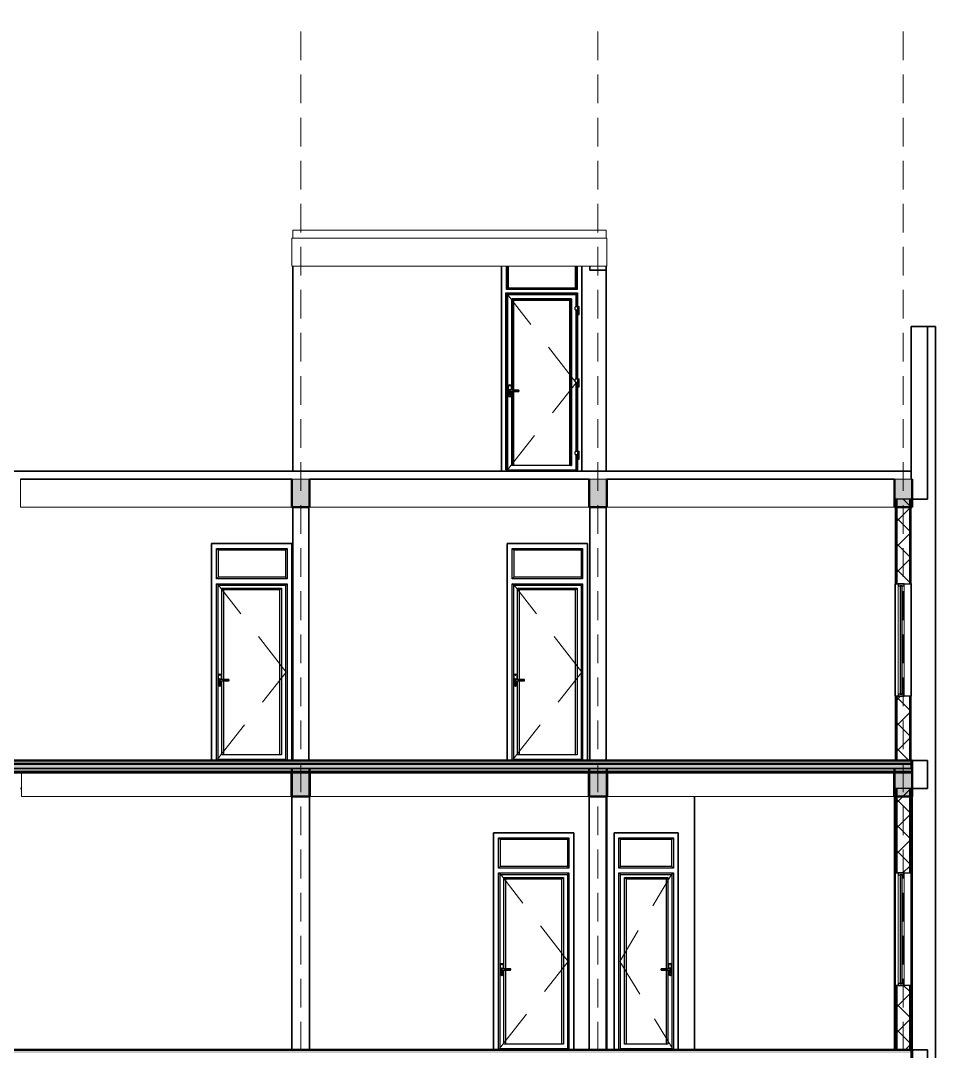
# Model space of a CAD drawing. Header units: millimetres. Extents: x -31177 to 43935, y -145912 to 20306.
# Drawn here: x 26163 to 37550, y -27520 to -14694 of the extents above; entities that cross this region are included whole.
import ezdxf

# ---------------------------------------------------------------- set-up
doc = ezdxf.new("R2010")
doc.units = ezdxf.units.MM
doc.linetypes.add('Centre', pattern=[2381.25, 476.25, -357.1875, 1190.625, -357.1875])
doc.linetypes.add('Hidden', pattern=[535.78125, 357.1875, -178.59375])
for name, color, linetype, lineweight in [('A-DOOR', 2, 'Continuous', 25), ('A-FLOR', 7, 'Continuous', 18), ('A-FLOR-HRAL', 2, 'Continuous', 18), ('A-FLOR-MCUT', 7, 'Continuous', 50), ('A-FLOR-PATT', 8, 'Continuous', 50), ('A-GLAZ', 4, 'Continuous', 25), ('A-WALL', 7, 'Continuous', 35), ('A-WALL-PATT', 8, 'Continuous', 25), ('S-BEAM', 7, 'Continuous', 18), ('S-COLS', 7, 'Continuous', 35), ('S-FNDN', 7, 'Continuous', 18), ('S-GRID', 1, 'Continuous', 9), ('S-STRS', 2, 'Continuous', 25)]:
    doc.layers.add(name, color=color, linetype=linetype, lineweight=lineweight)
pattern_1 = [(0, (4470.77, -29654.615), (304.8, 76.2), [25.146, -203.454, 25.146, -203.454, -1219.2]), (0, (4470.77, -29654.615), (304.8, 76.2), [-457.2, 25.146, -432.054, 25.146, -203.454, -533.4]), (0, (4470.77, -29654.615), (304.8, 76.2), [-1143, 25.146, -127.254, 25.146, -355.854]), (120, (4585.07, -29616.515), (-218.39114, 225.86454), [25.146, -203.454, 25.146, -203.454, -1219.2]), (120, (4585.07, -29616.515), (-218.39114, 225.86454), [-457.2, 25.146, -432.054, 25.146, -203.454, -533.4]), (120, (4585.07, -29616.515), (-218.39114, 225.86454), [-1143, 25.146, -127.254, 25.146, -355.854]), (240, (4623.17, -29464.115), (-86.40886, -302.06454), [25.146, -203.454, 25.146, -203.454, -1219.2]), (240, (4623.17, -29464.115), (-86.40886, -302.06454), [-457.2, 25.146, -432.054, 25.146, -203.454, -533.4]), (240, (4623.17, -29464.115), (-86.40886, -302.06454), [-1143, 25.146, -127.254, 25.146, -355.854])]
pattern_2 = [(45, (4470.77, -29654.62), (-159.099, 159.099), []), (135, (4470.77, -29654.62), (-159.099, -159.099), [])]

# ---------------------------------------------------------------- blocks, each defined once
blk = doc.blocks.new('CỬA 1 CÁNH EROWINDOW_có ô chết_ - D4_1000x2200-V8-MẶT CẮT 2-2')
at = {"layer": 'A-DOOR'}
for p, q in [((20471, 10139), (21349, 10139)), ((20471, 10139), (20491, 10119)), ((20471, 9761), (20471, 10139)), ((20471, 9761), (20471, 10139)), ((20471, 10139), (21349, 10139)), ((21329, 10119), (21349, 10139)), ((21349, 10139), (21349, 9761)), ((21349, 10139), (21349, 9761)), ((20491, 10119), (21329, 10119)), ((20491, 10119), (20491, 9781)), ((21329, 10119), (21329, 9781)), ((20491, 9781), (20471, 9761)), ((21349, 9761), (20471, 9761)), ((21349, 9761), (20471, 9761)), ((21329, 9781), (20491, 9781)), ((21329, 9781), (21349, 9761)), ((20491, 9680), (20471, 9700)), ((20471, 7500), (20471, 9700)), ((20471, 9700), (21349, 9700)), ((20471, 9700), (21349, 9700)), ((20471, 7500), (20471, 9700)), ((20491, 7500), (20491, 9680)), ((20491, 9680), (21329, 9680)), ((20559, 9624), (20539, 9644)), ((20539, 8513), (20539, 9644)), ((20539, 9644), (21281, 9644)), ((20539, 8513), (20539, 9644)), ((20539, 9644), (21281, 9644)), ((21261, 9624), (20559, 9624)), ((20559, 9624), (20559, 8508)), ((21261, 9624), (21281, 9644)), ((21261, 7571), (21261, 9624)), ((21281, 9644), (21281, 7571)), ((21281, 9644), (21281, 7571)), ((21329, 9680), (21349, 9700)), ((21329, 9680), (21329, 7500)), ((21349, 9700), (21349, 7500)), ((21349, 9700), (21349, 7500)), ((20493, 8555), (20493, 8445)), ((20509, 8460), (20509, 8471)), ((20511, 8473), (20515, 8473)), ((20539, 8513), (20513, 8513)), ((20538, 8509), (20513, 8509)), ((20513, 8491), (20538, 8491)), ((20513, 8487), (20539, 8487)), ((20517, 8471), (20517, 8460)), ((20533, 8513), (20533, 8555)), ((20533, 8445), (20533, 8487)), ((20548, 8504), (20538, 8509)), ((20538, 8491), (20548, 8496)), ((20549, 8508), (20539, 8513)), ((20539, 8487), (20549, 8492)), ((20539, 7571), (20539, 8487)), ((20539, 7571), (20539, 8487)), ((20619, 8504), (20548, 8504)), ((20548, 8496), (20619, 8496)), ((20619, 8508), (20549, 8508)), ((20549, 8492), (20619, 8492)), ((20559, 8492), (20559, 7571)), ((20510, 8453), (20510, 8458)), ((20510, 8458), (20510, 8453)), ((20516, 8458), (20516, 8453)), ((20516, 8453), (20516, 8458)), ((21281, 7571), (20539, 7571)), ((20491, 7515), (21329, 7515))]:
    blk.add_line(p, q, dxfattribs=at)
at = {"layer": 'A-DOOR', "linetype": 'Centre', "lineweight": 18}
for p, q in [((20483, 9700), (21337, 8600)), ((21337, 8600), (20483, 7515))]:
    blk.add_line(p, q, dxfattribs=at)
at = {"layer": 'A-DOOR', "flags": 128}
for points in [[(20513, 8513), (20512, 8513), (20512, 8513), (20511, 8513), (20511, 8513), (20510, 8513), (20510, 8513), (20509, 8512), (20509, 8512), (20508, 8512), (20508, 8512), (20507, 8512), (20507, 8512), (20507, 8511), (20506, 8511), (20506, 8511), (20505, 8510), (20505, 8510), (20504, 8510), (20504, 8509), (20504, 8509), (20503, 8509), (20503, 8508), (20503, 8508), (20502, 8507), (20502, 8507), (20502, 8507), (20502, 8506), (20501, 8506), (20501, 8505), (20501, 8505), (20501, 8504), (20501, 8504), (20500, 8503), (20500, 8503), (20500, 8502), (20500, 8502), (20500, 8501), (20500, 8501), (20500, 8500), (20500, 8500), (20500, 8499), (20500, 8499), (20500, 8498), (20500, 8498), (20500, 8497), (20500, 8497), (20501, 8496), (20501, 8496), (20501, 8495), (20501, 8495), (20501, 8494), (20502, 8494), (20502, 8493), (20502, 8493), (20502, 8492), (20503, 8492), (20503, 8492), (20503, 8491), (20504, 8491), (20504, 8490), (20505, 8490), (20505, 8490), (20505, 8489), (20506, 8489), (20506, 8489), (20507, 8489), (20507, 8488), (20508, 8488), (20508, 8488), (20509, 8488), (20509, 8488), (20510, 8487), (20510, 8487), (20511, 8487), (20511, 8487), (20512, 8487), (20512, 8487), (20513, 8487), (20513, 8487)], [(20619, 8492), (20619, 8492), (20620, 8492), (20620, 8492), (20620, 8492), (20621, 8492), (20621, 8492), (20621, 8492), (20622, 8492), (20622, 8493), (20622, 8493), (20622, 8493), (20623, 8493), (20623, 8493), (20623, 8493), (20624, 8493), (20624, 8494), (20624, 8494), (20624, 8494), (20625, 8494), (20625, 8494), (20625, 8495), (20625, 8495), (20625, 8495), (20626, 8495), (20626, 8496), (20626, 8496), (20626, 8496), (20626, 8497), (20626, 8497), (20626, 8497), (20627, 8497), (20627, 8498), (20627, 8498), (20627, 8498), (20627, 8499), (20627, 8499), (20627, 8499), (20627, 8500), (20627, 8500), (20627, 8500), (20627, 8501), (20627, 8501), (20627, 8501), (20627, 8502), (20627, 8502), (20627, 8502), (20627, 8502), (20627, 8503), (20626, 8503), (20626, 8503), (20626, 8504), (20626, 8504), (20626, 8504), (20626, 8504), (20625, 8505), (20625, 8505), (20625, 8505), (20625, 8505), (20625, 8506), (20624, 8506), (20624, 8506), (20624, 8506), (20624, 8507), (20623, 8507), (20623, 8507), (20623, 8507), (20623, 8507), (20622, 8507), (20622, 8507), (20622, 8508), (20621, 8508), (20621, 8508), (20621, 8508), (20620, 8508), (20620, 8508), (20620, 8508), (20619, 8508), (20619, 8508), (20619, 8508)]]:
    blk.add_lwpolyline(points, dxfattribs=at)
at = {"layer": 'A-DOOR'}
for centre, radius, start, end in [((20513, 8555), 20, 0, 180), ((20513, 8500), 15, 59.6784, 180), ((20513, 8500), 15, 180, 300.3216), ((20513, 8500), 15, 129.4693, 135), ((20513, 8500), 15, 225, 230.5307), ((20513, 8500), 8.66, 90, 270), ((20513, 8500), 15, 114.4972, 120), ((20513, 8500), 15, 240, 245.5028), ((20513, 8500), 15, 99.6105, 105), ((20513, 8500), 15, 255, 260.3895), ((20511, 8471), 2.04, 90, 180), ((20513, 8563), 3, 0, 180), ((20513, 8563), 3, 180, 0), ((20513, 8500), 3.02, 0, 180), ((20513, 8500), 3.02, 180, 0), ((20513, 8500), 15, 84.7698, 90), ((20513, 8500), 15, 270, 275.2302), ((20513, 8500), 3.02, 30, 45), ((20513, 8500), 3.02, 315, 330), ((20515, 8471), 2.04, 0, 90), ((20513, 8500), 15, 69.9569, 75), ((20513, 8500), 15, 285, 290.0431), ((20619, 8500), 3.66, 270, 90), ((20513, 8445), 20, 180, 0), ((20510, 8460), 1.99, 180, 268.9596), ((20510, 8460), 1.99, 224.4798, 268.9596), ((20513, 8438), 3, 0, 180), ((20513, 8438), 3, 180, 0), ((20513, 8453), 2.5, 180, 0), ((20516, 8460), 1.99, 271.0404, 0), ((20516, 8460), 1.99, 271.0404, 315.5202)]:
    blk.add_arc(centre, radius, start, end, dxfattribs=at)
for points in [[(20539, 8513), (20539, 8513), (20539, 8513), (20538, 8511), (20538, 8509), (20538, 8509)], [(20539, 8487), (20539, 8487), (20539, 8487), (20538, 8489), (20538, 8491), (20538, 8491)], [(20549, 8508), (20549, 8508), (20549, 8508), (20548, 8506), (20548, 8504), (20548, 8504)], [(20549, 8492), (20549, 8492), (20549, 8492), (20548, 8494), (20548, 8496), (20548, 8496)]]:
    blk.add_open_spline(points, degree=3, dxfattribs=at)
blk = doc.blocks.new('CỬA 1 CÁNH EROWINDOW_có ô chết_ - D5_800x2200-2361260-MẶT CẮT 2-2')
at = {"layer": 'A-DOOR'}
for p, q in [((33611, 2639), (34289, 2639)), ((33611, 2639), (33631, 2619)), ((33611, 2261), (33611, 2639)), ((33611, 2639), (34289, 2639)), ((33611, 2261), (33611, 2639)), ((33631, 2281), (33631, 2619)), ((33631, 2619), (34269, 2619)), ((34269, 2619), (34289, 2639)), ((34269, 2281), (34269, 2619)), ((34289, 2639), (34289, 2261)), ((34289, 2639), (34289, 2261)), ((33611, 2261), (33631, 2281)), ((34289, 2261), (33611, 2261)), ((34289, 2261), (33611, 2261)), ((33611, 2200), (34289, 2200)), ((33611, 2200), (33631, 2180)), ((33611, 0), (33611, 2200)), ((33611, 2200), (34289, 2200)), ((33611, 0), (33611, 2200)), ((34269, 2281), (33631, 2281)), ((34289, 2261), (34269, 2281)), ((34289, 2200), (34269, 2180)), ((34289, 2200), (34289, 0)), ((34289, 2200), (34289, 0)), ((33631, 2180), (34269, 2180)), ((33631, 0), (33631, 2180)), ((33679, 2144), (34221, 2144)), ((33679, 2144), (33699, 2124)), ((33679, 71), (33679, 2144)), ((33679, 2144), (34221, 2144)), ((33679, 71), (33679, 2144)), ((34201, 2124), (33699, 2124)), ((33699, 2124), (33699, 71)), ((34221, 2144), (34201, 2124)), ((34201, 1008), (34201, 2124)), ((34221, 2144), (34221, 1013)), ((34221, 2144), (34221, 1013)), ((34269, 2180), (34269, 0)), ((34227, 1055), (34227, 1013)), ((34267, 945), (34267, 1055)), ((34211, 1008), (34141, 1008)), ((34212, 1004), (34141, 1004)), ((34141, 996), (34212, 996)), ((34141, 992), (34211, 992)), ((34201, 71), (34201, 992)), ((34221, 1013), (34211, 1008)), ((34211, 992), (34221, 987)), ((34222, 1009), (34212, 1004)), ((34212, 996), (34222, 991)), ((34247, 1013), (34221, 1013)), ((34221, 987), (34247, 987)), ((34221, 987), (34221, 71)), ((34221, 987), (34221, 71)), ((34247, 1009), (34222, 1009)), ((34222, 991), (34247, 991)), ((34227, 987), (34227, 945)), ((34243, 960), (34243, 971)), ((34244, 953), (34244, 958)), ((34244, 958), (34244, 953)), ((34245, 973), (34249, 973)), ((34250, 958), (34250, 953)), ((34250, 953), (34250, 958)), ((34251, 971), (34251, 960)), ((33631, 15), (34269, 15)), ((34221, 71), (33679, 71))]:
    blk.add_line(p, q, dxfattribs=at)
at = {"layer": 'A-DOOR', "linetype": 'Centre', "lineweight": 18}
for p, q in [((34277, 2200), (33623, 1100)), ((33623, 1100), (34277, 15))]:
    blk.add_line(p, q, dxfattribs=at)
at = {"layer": 'A-DOOR', "flags": 128}
for points in [[(34141, 1008), (34141, 1008), (34140, 1008), (34140, 1008), (34140, 1008), (34139, 1008), (34139, 1008), (34139, 1008), (34138, 1008), (34138, 1007), (34138, 1007), (34138, 1007), (34137, 1007), (34137, 1007), (34137, 1007), (34136, 1007), (34136, 1006), (34136, 1006), (34136, 1006), (34135, 1006), (34135, 1006), (34135, 1005), (34135, 1005), (34135, 1005), (34134, 1005), (34134, 1004), (34134, 1004), (34134, 1004), (34134, 1003), (34134, 1003), (34134, 1003), (34133, 1003), (34133, 1002), (34133, 1002), (34133, 1002), (34133, 1001), (34133, 1001), (34133, 1001), (34133, 1000), (34133, 1000), (34133, 1000), (34133, 999), (34133, 999), (34133, 999), (34133, 998), (34133, 998), (34133, 998), (34133, 998), (34133, 997), (34134, 997), (34134, 997), (34134, 996), (34134, 996), (34134, 996), (34134, 996), (34135, 995), (34135, 995), (34135, 995), (34135, 995), (34135, 994), (34136, 994), (34136, 994), (34136, 994), (34136, 993), (34137, 993), (34137, 993), (34137, 993), (34137, 993), (34138, 993), (34138, 993), (34138, 992), (34139, 992), (34139, 992), (34139, 992), (34140, 992), (34140, 992), (34140, 992), (34141, 992), (34141, 992), (34141, 992)], [(34247, 987), (34248, 987), (34248, 987), (34249, 987), (34249, 987), (34250, 987), (34250, 987), (34251, 988), (34251, 988), (34252, 988), (34252, 988), (34253, 988), (34253, 988), (34253, 989), (34254, 989), (34254, 989), (34255, 990), (34255, 990), (34256, 990), (34256, 991), (34256, 991), (34257, 991), (34257, 992), (34257, 992), (34258, 993), (34258, 993), (34258, 993), (34258, 994), (34259, 994), (34259, 995), (34259, 995), (34259, 996), (34259, 996), (34260, 997), (34260, 997), (34260, 998), (34260, 998), (34260, 999), (34260, 999), (34260, 1000), (34260, 1000), (34260, 1001), (34260, 1001), (34260, 1002), (34260, 1002), (34260, 1003), (34260, 1003), (34259, 1004), (34259, 1004), (34259, 1005), (34259, 1005), (34259, 1006), (34258, 1006), (34258, 1007), (34258, 1007), (34258, 1008), (34257, 1008), (34257, 1008), (34257, 1009), (34256, 1009), (34256, 1010), (34255, 1010), (34255, 1010), (34255, 1011), (34254, 1011), (34254, 1011), (34253, 1011), (34253, 1012), (34252, 1012), (34252, 1012), (34251, 1012), (34251, 1012), (34250, 1013), (34250, 1013), (34249, 1013), (34249, 1013), (34248, 1013), (34248, 1013), (34247, 1013), (34247, 1013)]]:
    blk.add_lwpolyline(points, dxfattribs=at)
at = {"layer": 'A-DOOR'}
for centre, radius, start, end in [((34247, 1055), 20, 0, 180), ((34247, 1063), 3, 360, 180), ((34247, 1063), 3, 180, 0), ((34141, 1000), 3.66, 90, 270), ((34247, 945), 20, 180, 360), ((34247, 1000), 15, 0, 120.3216), ((34247, 1000), 15, 239.6784, 0), ((34247, 1000), 15, 105, 110.0431), ((34247, 1000), 15, 249.9569, 255), ((34245, 971), 2.04, 90, 180), ((34244, 960), 1.99, 180, 268.9596), ((34244, 960), 1.99, 224.4798, 268.9596), ((34247, 1000), 3.02, 0, 180), ((34247, 1000), 3.02, 135, 150), ((34247, 1000), 3.02, 180, 0), ((34247, 1000), 3.02, 210, 225), ((34247, 953), 2.5, 180, 0), ((34247, 938), 3, 0, 180), ((34247, 938), 3, 180, 0), ((34247, 1000), 15, 90, 95.2302), ((34247, 1000), 15, 264.7698, 270), ((34247, 1000), 8.66, 270, 90), ((34249, 971), 2.04, 0, 90), ((34247, 1000), 15, 75.2401, 80.3895), ((34247, 1000), 15, 279.6105, 284.7599), ((34250, 960), 1.99, 271.0404, 0), ((34250, 960), 1.99, 271.0404, 315.5202), ((34247, 1000), 15, 60, 65.5028), ((34247, 1000), 15, 294.4972, 300), ((34247, 1000), 15, 45, 50.5307), ((34247, 1000), 15, 309.4693, 315)]:
    blk.add_arc(centre, radius, start, end, dxfattribs=at)
for points in [[(34212, 1004), (34212, 1004), (34212, 1005), (34212, 1006), (34211, 1008), (34211, 1008), (34211, 1008)], [(34212, 996), (34212, 996), (34212, 995), (34212, 994), (34211, 992), (34211, 992), (34211, 992)], [(34222, 1009), (34222, 1009), (34222, 1010), (34222, 1011), (34221, 1013), (34221, 1013), (34221, 1013)], [(34222, 991), (34222, 991), (34222, 990), (34222, 989), (34221, 987), (34221, 987), (34221, 987)]]:
    blk.add_open_spline(points, degree=3, knots=[0, 0, 0, 0, 0.166667, 0.333333, 0.666667, 1, 1, 1, 1], dxfattribs=at)
blk = doc.blocks.new('CỬA 1 CÁNH EROWINDOW_có ô chết_ - D4_1000x2200-V12-MẶT CẮT 2-2')
at = {"layer": 'A-DOOR'}
for p, q in [((32281, 13739), (33159, 13739)), ((32281, 13739), (32301, 13719)), ((32281, 13361), (32281, 13739)), ((32281, 13361), (32281, 13739)), ((32281, 13739), (33159, 13739)), ((33139, 13719), (33159, 13739)), ((33159, 13739), (33159, 13361)), ((33159, 13739), (33159, 13361)), ((32301, 13719), (33139, 13719)), ((32301, 13719), (32301, 13381)), ((33139, 13719), (33139, 13381)), ((32301, 13381), (32281, 13361)), ((33159, 13361), (32281, 13361)), ((33159, 13361), (32281, 13361)), ((33139, 13381), (32301, 13381)), ((33139, 13381), (33159, 13361)), ((32301, 13280), (32281, 13300)), ((32281, 11100), (32281, 13300)), ((32281, 13300), (33159, 13300)), ((32281, 13300), (33159, 13300)), ((32281, 11100), (32281, 13300)), ((32301, 11100), (32301, 13280)), ((32301, 13280), (33139, 13280)), ((32369, 13224), (32349, 13244)), ((32349, 12113), (32349, 13244)), ((32349, 13244), (33091, 13244)), ((32349, 12113), (32349, 13244)), ((32349, 13244), (33091, 13244)), ((33071, 13224), (32369, 13224)), ((32369, 13224), (32369, 12108)), ((33071, 13224), (33091, 13244)), ((33071, 11171), (33071, 13224)), ((33091, 13244), (33091, 11171)), ((33091, 13244), (33091, 11171)), ((33139, 13280), (33159, 13300)), ((33139, 13280), (33139, 11100)), ((33159, 13300), (33159, 11100)), ((33159, 13300), (33159, 11100)), ((32303, 12155), (32303, 12045)), ((32319, 12060), (32319, 12071)), ((32320, 12053), (32320, 12058)), ((32320, 12058), (32320, 12053)), ((32321, 12073), (32325, 12073)), ((32349, 12113), (32323, 12113)), ((32348, 12109), (32323, 12109)), ((32323, 12091), (32348, 12091)), ((32323, 12087), (32349, 12087)), ((32326, 12058), (32326, 12053)), ((32326, 12053), (32326, 12058)), ((32327, 12071), (32327, 12060)), ((32343, 12113), (32343, 12155)), ((32343, 12045), (32343, 12087)), ((32358, 12104), (32348, 12109)), ((32348, 12091), (32358, 12096)), ((32359, 12108), (32349, 12113)), ((32349, 12087), (32359, 12092)), ((32349, 11171), (32349, 12087)), ((32349, 11171), (32349, 12087)), ((32429, 12104), (32358, 12104)), ((32358, 12096), (32429, 12096)), ((32429, 12108), (32359, 12108)), ((32359, 12092), (32429, 12092)), ((32369, 12092), (32369, 11171)), ((33091, 11171), (32349, 11171)), ((32301, 11115), (33139, 11115))]:
    blk.add_line(p, q, dxfattribs=at)
at = {"layer": 'A-DOOR', "linetype": 'Centre', "lineweight": 18}
for p, q in [((32293, 13300), (33147, 12200)), ((33147, 12200), (32293, 11115))]:
    blk.add_line(p, q, dxfattribs=at)
at = {"layer": 'A-DOOR', "flags": 128}
for points in [[(32323, 12113), (32322, 12113), (32322, 12113), (32321, 12113), (32321, 12113), (32320, 12113), (32320, 12113), (32319, 12112), (32319, 12112), (32318, 12112), (32318, 12112), (32317, 12112), (32317, 12112), (32317, 12111), (32316, 12111), (32316, 12111), (32315, 12110), (32315, 12110), (32314, 12110), (32314, 12109), (32314, 12109), (32313, 12109), (32313, 12108), (32313, 12108), (32312, 12107), (32312, 12107), (32312, 12107), (32312, 12106), (32311, 12106), (32311, 12105), (32311, 12105), (32311, 12104), (32311, 12104), (32310, 12103), (32310, 12103), (32310, 12102), (32310, 12102), (32310, 12101), (32310, 12101), (32310, 12100), (32310, 12100), (32310, 12099), (32310, 12099), (32310, 12098), (32310, 12098), (32310, 12097), (32310, 12097), (32311, 12096), (32311, 12096), (32311, 12095), (32311, 12095), (32311, 12094), (32312, 12094), (32312, 12093), (32312, 12093), (32312, 12092), (32313, 12092), (32313, 12092), (32313, 12091), (32314, 12091), (32314, 12090), (32315, 12090), (32315, 12090), (32315, 12089), (32316, 12089), (32316, 12089), (32317, 12089), (32317, 12088), (32318, 12088), (32318, 12088), (32319, 12088), (32319, 12088), (32320, 12087), (32320, 12087), (32321, 12087), (32321, 12087), (32322, 12087), (32322, 12087), (32323, 12087), (32323, 12087)], [(32429, 12092), (32429, 12092), (32430, 12092), (32430, 12092), (32430, 12092), (32431, 12092), (32431, 12092), (32431, 12092), (32432, 12092), (32432, 12093), (32432, 12093), (32432, 12093), (32433, 12093), (32433, 12093), (32433, 12093), (32434, 12093), (32434, 12094), (32434, 12094), (32434, 12094), (32435, 12094), (32435, 12094), (32435, 12095), (32435, 12095), (32435, 12095), (32436, 12095), (32436, 12096), (32436, 12096), (32436, 12096), (32436, 12097), (32436, 12097), (32436, 12097), (32437, 12097), (32437, 12098), (32437, 12098), (32437, 12098), (32437, 12099), (32437, 12099), (32437, 12099), (32437, 12100), (32437, 12100), (32437, 12100), (32437, 12101), (32437, 12101), (32437, 12101), (32437, 12102), (32437, 12102), (32437, 12102), (32437, 12102), (32437, 12103), (32436, 12103), (32436, 12103), (32436, 12104), (32436, 12104), (32436, 12104), (32436, 12104), (32435, 12105), (32435, 12105), (32435, 12105), (32435, 12105), (32435, 12106), (32434, 12106), (32434, 12106), (32434, 12106), (32434, 12107), (32433, 12107), (32433, 12107), (32433, 12107), (32433, 12107), (32432, 12107), (32432, 12107), (32432, 12108), (32431, 12108), (32431, 12108), (32431, 12108), (32430, 12108), (32430, 12108), (32430, 12108), (32429, 12108), (32429, 12108), (32429, 12108)]]:
    blk.add_lwpolyline(points, dxfattribs=at)
at = {"layer": 'A-DOOR'}
for centre, radius, start, end in [((32323, 12155), 20, 0, 180), ((32323, 12100), 15, 59.6784, 180), ((32323, 12100), 15, 180, 300.3216), ((32323, 12100), 15, 129.4693, 135), ((32323, 12100), 15, 225, 230.5307), ((32323, 12100), 8.66, 90, 270), ((32323, 12100), 15, 114.4972, 120), ((32323, 12100), 15, 240, 245.5028), ((32323, 12100), 15, 99.6105, 105), ((32323, 12100), 15, 255, 260.3895), ((32321, 12071), 2.04, 90, 180), ((32320, 12060), 1.99, 180, 268.9596), ((32320, 12060), 1.99, 224.4798, 268.9596), ((32323, 12163), 3, 0, 180), ((32323, 12163), 3, 180, 0), ((32323, 12100), 3.02, 0, 180), ((32323, 12100), 3.02, 180, 0), ((32323, 12100), 15, 84.7698, 90), ((32323, 12100), 15, 270, 275.2302), ((32323, 12100), 3.02, 30, 45), ((32323, 12100), 3.02, 315, 330), ((32325, 12071), 2.04, 0, 90), ((32326, 12060), 1.99, 271.0404, 0), ((32326, 12060), 1.99, 271.0404, 315.5202), ((32323, 12100), 15, 70.1453, 75), ((32323, 12100), 15, 285, 289.8547), ((32429, 12100), 3.66, 270, 90), ((32323, 12045), 20, 180, 0), ((32323, 12038), 3, 0, 180), ((32323, 12038), 3, 180, 0), ((32323, 12053), 2.5, 180, 0)]:
    blk.add_arc(centre, radius, start, end, dxfattribs=at)
for points in [[(32349, 12113), (32349, 12113), (32349, 12113), (32348, 12111), (32348, 12109), (32348, 12109)], [(32349, 12087), (32349, 12087), (32349, 12087), (32348, 12089), (32348, 12091), (32348, 12091)], [(32359, 12108), (32359, 12108), (32359, 12108), (32358, 12106), (32358, 12104), (32358, 12104)], [(32359, 12092), (32359, 12092), (32359, 12092), (32358, 12094), (32358, 12096), (32358, 12096)]]:
    blk.add_open_spline(points, degree=3, dxfattribs=at)
blk = doc.blocks.new('Railing - 150mm-V13-MẶT CẮT 2-2')
at = {"layer": 'A-FLOR-HRAL'}
blk.add_line((33240, 14550), (33237, 14550), dxfattribs=at)
blk = doc.blocks.new('Railing - Railing-2370603-MẶT CẮT 2-2')
blk.add_blockref('Railing - 150mm-V13-MẶT CẮT 2-2', (0, 0))
blk = doc.blocks.new('CỬA 1 CÁNH EROWINDOW_có ô chết_ - D4_1000x2200-V14-MẶT CẮT 2-2')
at = {"layer": 'A-DOOR'}
for p, q in [((32211, 16961), (32211, 17250)), ((32211, 16961), (32211, 17250)), ((32221, 17250), (32221, 16971)), ((32231, 17250), (32231, 16981)), ((33069, 16981), (33069, 17250)), ((33079, 16971), (33079, 17250)), ((33089, 17250), (33089, 16961)), ((33089, 17250), (33089, 16961)), ((33089, 16961), (32211, 16961)), ((33089, 16961), (32211, 16961)), ((32231, 16981), (32221, 16971)), ((32221, 16971), (33079, 16971)), ((32231, 16981), (33069, 16981)), ((33069, 16981), (33079, 16971)), ((32203, 16920), (33097, 16920)), ((32203, 16920), (32213, 16910)), ((32203, 14715), (32203, 16920)), ((33087, 16910), (32213, 16910)), ((32213, 16910), (32213, 14715)), ((32223, 16900), (33077, 16900)), ((32223, 14715), (32223, 16900)), ((33077, 16900), (32223, 16900)), ((32223, 16900), (32223, 14715)), ((32279, 15713), (32279, 16844)), ((33021, 16844), (32279, 16844)), ((32279, 15713), (32279, 16844)), ((32279, 16844), (33021, 16844)), ((32299, 16824), (32289, 16834)), ((32289, 16834), (32289, 15708)), ((32289, 16834), (33011, 16834)), ((32299, 16824), (32299, 15708)), ((33001, 16824), (32299, 16824)), ((33001, 16824), (33011, 16834)), ((33001, 14771), (33001, 16824)), ((33011, 16834), (33011, 14771)), ((33021, 14771), (33021, 16844)), ((33021, 16844), (33021, 14771)), ((33077, 16900), (33077, 16750)), ((33077, 16750), (33077, 16900)), ((33097, 16920), (33087, 16910)), ((33087, 16910), (33087, 16750)), ((33097, 16920), (33097, 16750)), ((33067, 16712), (33067, 16740)), ((33077, 16750), (33117, 16750)), ((33117, 16702), (33077, 16702)), ((33077, 16702), (33077, 15850)), ((33077, 15850), (33077, 16702)), ((33087, 16702), (33087, 15850)), ((33097, 16750), (33097, 16702)), ((33097, 16702), (33097, 15850)), ((33097, 16698), (33097, 16650)), ((33097, 16698), (33117, 16698)), ((33099, 16702), (33099, 16698)), ((33114, 16698), (33114, 16702)), ((33117, 16702), (33117, 16750)), ((33117, 16650), (33117, 16698)), ((33097, 16650), (33117, 16650)), ((33067, 15812), (33067, 15840)), ((33077, 15850), (33117, 15850)), ((33117, 15802), (33077, 15802)), ((33077, 15802), (33077, 14950)), ((33077, 14950), (33077, 15802)), ((33087, 15802), (33087, 14950)), ((33097, 15850), (33097, 15802)), ((33097, 15802), (33097, 14950)), ((33097, 15798), (33097, 15750)), ((33097, 15798), (33117, 15798)), ((33099, 15802), (33099, 15798)), ((33114, 15798), (33114, 15802)), ((33117, 15802), (33117, 15850)), ((33117, 15750), (33117, 15798)), ((32233, 15755), (32233, 15645)), ((32249, 15660), (32249, 15671)), ((32250, 15653), (32250, 15658)), ((32250, 15658), (32250, 15653)), ((32251, 15673), (32255, 15673)), ((32279, 15713), (32253, 15713)), ((32278, 15709), (32253, 15709)), ((32253, 15691), (32278, 15691)), ((32253, 15687), (32279, 15687)), ((32256, 15658), (32256, 15653)), ((32256, 15653), (32256, 15658)), ((32257, 15671), (32257, 15660)), ((32273, 15713), (32273, 15755)), ((32273, 15645), (32273, 15687)), ((32288, 15704), (32278, 15709)), ((32278, 15691), (32288, 15696)), ((32289, 15708), (32279, 15713)), ((32279, 15687), (32289, 15692)), ((32279, 14771), (32279, 15687)), ((32279, 14771), (32279, 15687)), ((32359, 15704), (32288, 15704)), ((32288, 15696), (32359, 15696)), ((32359, 15708), (32289, 15708)), ((32289, 15692), (32359, 15692)), ((32289, 15692), (32289, 14771)), ((32299, 15692), (32299, 14771)), ((33097, 15750), (33117, 15750)), ((33067, 14912), (33067, 14940)), ((33077, 14950), (33117, 14950)), ((33117, 14902), (33077, 14902)), ((33077, 14902), (33077, 14715)), ((33077, 14715), (33077, 14902)), ((33087, 14902), (33087, 14715)), ((33097, 14950), (33097, 14902)), ((33097, 14902), (33097, 14715)), ((33097, 14898), (33097, 14850)), ((33097, 14898), (33117, 14898)), ((33099, 14902), (33099, 14898)), ((33114, 14898), (33114, 14902)), ((33117, 14902), (33117, 14950)), ((33117, 14850), (33117, 14898)), ((32289, 14771), (32279, 14771)), ((33021, 14771), (32279, 14771)), ((33011, 14771), (33021, 14771)), ((33097, 14850), (33117, 14850)), ((32213, 14715), (32203, 14715)), ((32211, 14700), (32211, 14715)), ((32213, 14715), (32223, 14715)), ((32223, 14715), (33077, 14715)), ((32231, 14715), (32231, 14700)), ((33069, 14715), (33069, 14700)), ((33087, 14715), (33077, 14715)), ((33097, 14715), (33087, 14715)), ((33089, 14715), (33089, 14700))]:
    blk.add_line(p, q, dxfattribs=at)
at = {"layer": 'A-DOOR', "linetype": 'Centre', "lineweight": 18}
for p, q in [((32223, 16900), (33077, 15800)), ((33077, 15800), (32223, 14715))]:
    blk.add_line(p, q, dxfattribs=at)
at = {"layer": 'A-DOOR', "flags": 128}
for points in [[(32253, 15713), (32252, 15713), (32252, 15713), (32251, 15713), (32251, 15713), (32250, 15713), (32250, 15713), (32249, 15712), (32249, 15712), (32248, 15712), (32248, 15712), (32247, 15712), (32247, 15712), (32247, 15711), (32246, 15711), (32246, 15711), (32245, 15710), (32245, 15710), (32244, 15710), (32244, 15709), (32244, 15709), (32243, 15709), (32243, 15708), (32243, 15708), (32242, 15707), (32242, 15707), (32242, 15707), (32242, 15706), (32241, 15706), (32241, 15705), (32241, 15705), (32241, 15704), (32241, 15704), (32240, 15703), (32240, 15703), (32240, 15702), (32240, 15702), (32240, 15701), (32240, 15701), (32240, 15700), (32240, 15700), (32240, 15699), (32240, 15699), (32240, 15698), (32240, 15698), (32240, 15697), (32240, 15697), (32241, 15696), (32241, 15696), (32241, 15695), (32241, 15695), (32241, 15694), (32242, 15694), (32242, 15693), (32242, 15693), (32242, 15692), (32243, 15692), (32243, 15692), (32243, 15691), (32244, 15691), (32244, 15690), (32245, 15690), (32245, 15690), (32245, 15689), (32246, 15689), (32246, 15689), (32247, 15689), (32247, 15688), (32248, 15688), (32248, 15688), (32249, 15688), (32249, 15688), (32250, 15687), (32250, 15687), (32251, 15687), (32251, 15687), (32252, 15687), (32252, 15687), (32253, 15687), (32253, 15687)], [(32359, 15692), (32359, 15692), (32360, 15692), (32360, 15692), (32360, 15692), (32361, 15692), (32361, 15692), (32361, 15692), (32362, 15692), (32362, 15693), (32362, 15693), (32362, 15693), (32363, 15693), (32363, 15693), (32363, 15693), (32364, 15693), (32364, 15694), (32364, 15694), (32364, 15694), (32365, 15694), (32365, 15694), (32365, 15695), (32365, 15695), (32365, 15695), (32366, 15695), (32366, 15696), (32366, 15696), (32366, 15696), (32366, 15697), (32366, 15697), (32366, 15697), (32367, 15697), (32367, 15698), (32367, 15698), (32367, 15698), (32367, 15699), (32367, 15699), (32367, 15699), (32367, 15700), (32367, 15700), (32367, 15700), (32367, 15701), (32367, 15701), (32367, 15701), (32367, 15702), (32367, 15702), (32367, 15702), (32367, 15702), (32367, 15703), (32366, 15703), (32366, 15703), (32366, 15704), (32366, 15704), (32366, 15704), (32366, 15704), (32365, 15705), (32365, 15705), (32365, 15705), (32365, 15705), (32365, 15706), (32364, 15706), (32364, 15706), (32364, 15706), (32364, 15707), (32363, 15707), (32363, 15707), (32363, 15707), (32363, 15707), (32362, 15707), (32362, 15707), (32362, 15708), (32361, 15708), (32361, 15708), (32361, 15708), (32360, 15708), (32360, 15708), (32360, 15708), (32359, 15708), (32359, 15708), (32359, 15708)]]:
    blk.add_lwpolyline(points, dxfattribs=at)
at = {"layer": 'A-DOOR'}
for centre, radius, start, end in [((33077, 16740), 10, 90, 180), ((33077, 16740), 10, 150, 180), ((33077, 16712), 10, 180, 270), ((33077, 16712), 10, 195, 225), ((33077, 15840), 10, 90, 180), ((33077, 15840), 10, 150, 180), ((33077, 15812), 10, 180, 270), ((33077, 15812), 10, 195, 225), ((32253, 15755), 20, 0, 180), ((32253, 15700), 15, 59.6784, 180), ((32253, 15700), 15, 180, 300.3216), ((32253, 15700), 15, 129.4693, 135), ((32253, 15700), 15, 225, 230.5307), ((32253, 15700), 8.66, 90, 270), ((32253, 15700), 15, 114.4972, 120), ((32253, 15700), 15, 240, 245.5028), ((32253, 15700), 15, 99.6105, 105), ((32253, 15700), 15, 255, 260.3895), ((32251, 15671), 2.04, 90, 180), ((32250, 15660), 1.99, 180, 268.9596), ((32250, 15660), 1.99, 224.4798, 268.9596), ((32253, 15763), 3, 0, 180), ((32253, 15763), 3, 180, 0), ((32253, 15700), 3.02, 0, 180), ((32253, 15700), 3.02, 180, 0), ((32253, 15653), 2.5, 180, 0), ((32253, 15700), 15, 84.7698, 90), ((32253, 15700), 15, 270, 275.2302), ((32253, 15700), 3.02, 30, 45), ((32253, 15700), 3.02, 315, 330), ((32255, 15671), 2.04, 0, 90), ((32256, 15660), 1.99, 271.0404, 0), ((32256, 15660), 1.99, 271.0404, 315.5202), ((32253, 15700), 15, 69.9569, 75), ((32253, 15700), 15, 285, 290.0431), ((32359, 15700), 3.66, 270, 90), ((32253, 15645), 20, 180, 0), ((32253, 15638), 3, 0, 180), ((32253, 15638), 3, 180, 0), ((33077, 14940), 10, 90, 180), ((33077, 14940), 10, 150, 180), ((33077, 14912), 10, 180, 270), ((33077, 14912), 10, 195, 225)]:
    blk.add_arc(centre, radius, start, end, dxfattribs=at)
for points in [[(32279, 15713), (32279, 15713), (32279, 15713), (32278, 15711), (32278, 15709), (32278, 15709)], [(32279, 15687), (32279, 15687), (32279, 15687), (32278, 15689), (32278, 15691), (32278, 15691)], [(32289, 15708), (32289, 15708), (32289, 15708), (32288, 15706), (32288, 15704), (32288, 15704)], [(32289, 15692), (32289, 15692), (32289, 15692), (32288, 15694), (32288, 15696), (32288, 15696)]]:
    blk.add_open_spline(points, degree=3, dxfattribs=at)
blk = doc.blocks.new('M_Concrete-Rectangular-Column - COT220X300-2391839-MẶT CẮT 2-2')
at = {"layer": 'S-COLS'}
for p, q in [((440, 10650), (440, 7500)), ((660, 10650), (660, 7500))]:
    blk.add_line(p, q, dxfattribs=at)
blk = doc.blocks.new('M_Concrete-Rectangular-Column - COT200X250-V17-MẶT CẮT 2-2')
at = {"layer": 'S-COLS'}
for p, q in [((4250, 14250), (4250, 11100)), ((4450, 14250), (4450, 11100))]:
    blk.add_line(p, q, dxfattribs=at)
blk = doc.blocks.new('M_Concrete-Rectangular-Column - COT200X200-2391841-MẶT CẮT 2-2')
at = {"layer": 'S-COLS'}
blk.add_line((33450, 17250), (33450, 17200), dxfattribs=at)
blk = doc.blocks.new('CUA SO 2 CANH NHOM KINH O O THOANG - K4-V19-MẶT CẮT 2-2')
at = {"layer": 'A-GLAZ'}
for p, q in [((37163, 9700), (37087, 9700)), ((37087, 9700), (37087, 9675)), ((37087, 9675), (37163, 9675)), ((37137.5, 9675), (37112.5, 9675)), ((37112.5, 9675), (37112.5, 8325)), ((37137.5, 8325), (37137.5, 9675)), ((37163, 9675), (37163, 9700)), ((37163, 8325), (37087, 8325)), ((37087, 8325), (37087, 8300)), ((37087, 8300), (37163, 8300)), ((37112.5, 8325), (37137.5, 8325)), ((37163, 8300), (37163, 8325))]:
    blk.add_line(p, q, dxfattribs=at)
at = {"layer": 'A-GLAZ', "lineweight": 18}
for p, q in [((37087, 9675), (37087, 8325)), ((37163, 9675), (37163, 8325))]:
    blk.add_line(p, q, dxfattribs=at)

msp = doc.modelspace()

# ---------------------------------------------------------------- hatches: boundary and pattern name
at = {"layer": 'A-FLOR-PATT', "lineweight": 18}
h = msp.add_hatch(dxfattribs=at)
h.set_pattern_fill('FP_1', color=256, style=0, pattern_type=2)
h.set_pattern_definition(pattern_1)
h.paths.add_polyline_path([(37099.4, -23940), (37262.5, -23940), (37262.5, -23900), (-4038, -23900), (-4038, -23940), (37004.4, -23940)])
h = msp.add_hatch(dxfattribs=at)
h.set_pattern_fill('FP_4', color=256, style=0, pattern_type=2)
h.set_pattern_definition([(50, (4470.77, -29654.6), (546.5526, -47.8174), [57.15, -628.65]), (355, (4470.77, -29654.6), (-105.728, 573.17), [45.72, -502.92]), (100.451, (4516.3, -29658.6), (440.8275, 525.35), [48.57, -534.27]), (46.184, (4470.8, -29502.2), (813.237, -126.128), [85.725, -942.975]), (96.636, (4538.5, -29512.7), (712.207, 742.283), [72.855, -801.405]), (351.184, (4470.8, -29502.2), (712.215, 742.276), [68.58, -754.38]), (21, (4546.97, -29540.3), (454.8433, -306.796), [57.15, -628.65]), (326, (4546.97, -29540.3), (185.406, 552.564), [45.72, -502.92]), (71.451, (4584.87, -29565.9), (640.251, 245.764), [48.57, -534.27]), (37.5, (4470.77, -29654.62), (9.2664, 253.665), [25.146, -471.678, 25.146, -485.394, -504.825]), (37.5, (4470.77, -29654.62), (9.2664, 253.665), [-1007.364, 25.146, -479.679]), (7.5, (4470.77, -29654.62), (200.4594, 300.5414), [25.146, -265.938, 25.146, -460.248, -192.405]), (7.5, (4470.77, -29654.62), (200.4594, 300.5414), [-776.478, 25.146, -167.259]), (327.5, (4300.84, -29654.62), (406.7728, -17.1864), [25.146, -165.354, 25.146, -569.214, -788.67]), (327.5, (4300.84, -29654.62), (406.7728, -17.1864), [-784.86, 25.146, -763.524]), (317.5, (4224.64, -29654.6), (444.388, 76.2803), [25.146, -222.504, 25.146, -369.57, -560.07]), (317.5, (4224.64, -29654.6), (444.388, 76.2803), [-642.366, 25.146, -534.924])])
h.paths.add_polyline_path([(23996.1, -24040), (37262.5, -24040), (37262.5, -23940), (-4038, -23940), (-4038, -24040), (23236.5, -24040)])
h = msp.add_hatch(dxfattribs=at)
h.set_pattern_fill('FP_3', color=256, style=0, pattern_type=2)
h.set_pattern_definition([(0, (4470.77, -29654.6), (476.25, 476.25), [476.25, -476.25]), (0, (4470.77, -29476), (476.25, 476.25), [476.25, -476.25]), (0, (4470.77, -29297.43), (476.25, 476.25), [476.25, -476.25]), (90, (4530.3, -29237.9), (-476.25, 476.25), [476.25, -476.25]), (90, (4708.9, -29237.9), (-476.25, 476.25), [476.25, -476.25]), (90, (4887.5, -29237.9), (-476.25, 476.25), [476.25, -476.25])])
h.paths.add_polyline_path([(36909.5, -24050), (37262.5, -24050), (37262.5, -24040), (-4038, -24040), (-4038, -24050), (35390.2, -24050)])
h = msp.add_hatch(dxfattribs=at)
h.set_pattern_fill('FP_1', color=256, style=0, pattern_type=2)
h.set_pattern_definition(pattern_1)
h.paths.add_polyline_path([(37099.4, -27540), (37262.5, -27540), (37262.5, -27500), (-4038, -27500), (-4038, -27540), (36909.5, -27540)])
at = {"layer": 'A-WALL-PATT', "lineweight": 18}
h = msp.add_hatch(dxfattribs=at)
h.set_pattern_fill('FP_1', color=256, style=0, pattern_type=2)
h.set_pattern_definition(pattern_1)
h.paths.add_polyline_path([(37065, -23900), (37065, -23100), (37050, -23100), (37050, -23900)])
h.paths.add_polyline_path([(37065, -21700), (37065, -20650), (37050, -20650), (37050, -21700)])
h = msp.add_hatch(dxfattribs=at)
h.set_pattern_fill('FP_2', color=256, style=0, pattern_type=2)
h.set_pattern_definition(pattern_2)
h.paths.add_polyline_path([(37099.4, -23900), (37235, -23900), (37235, -23100), (37065, -23100), (37065, -23900)])
h.paths.add_polyline_path([(37065, -21700), (37235, -21700), (37235, -20650), (37065, -20650), (37065, -21536.6)])
h = msp.add_hatch(dxfattribs=at)
h.set_pattern_fill('FP_1', color=256, style=0, pattern_type=2)
h.set_pattern_definition(pattern_1)
h.paths.add_polyline_path([(37250, -23900), (37250, -23100), (37235, -23100), (37235, -23900)])
h.paths.add_polyline_path([(37250, -21700), (37250, -20650), (37235, -20650), (37235, -21700)])
h = msp.add_hatch(dxfattribs=at)
h.set_pattern_fill('FP_1', color=256, style=0, pattern_type=2)
h.set_pattern_definition(pattern_1)
h.paths.add_polyline_path([(37065, -27500), (37065, -26700), (37050, -26700), (37050, -27500)])
h.paths.add_polyline_path([(37065, -25300), (37065, -24250), (37050, -24250), (37050, -25300)])
h = msp.add_hatch(dxfattribs=at)
h.set_pattern_fill('FP_2', color=256, style=0, pattern_type=2)
h.set_pattern_definition(pattern_2)
h.paths.add_polyline_path([(37099.4, -27500), (37235, -27500), (37235, -26700), (37065, -26700), (37065, -27500)])
h.paths.add_polyline_path([(37065, -25300), (37235, -25300), (37235, -24250), (37065, -24250), (37065, -25229.3)])
h = msp.add_hatch(dxfattribs=at)
h.set_pattern_fill('FP_1', color=256, style=0, pattern_type=2)
h.set_pattern_definition(pattern_1)
h.paths.add_polyline_path([(37235, -27500), (37250, -27500), (37250, -26700), (37235, -26700), (37235, -27383.4)])
h.paths.add_polyline_path([(37250, -25300), (37250, -24250), (37235, -24250), (37235, -25300)])
at = {"layer": 'S-BEAM'}
for points in [[(29760, -20750), (29760, -20400), (29540, -20400), (29540, -20750)], [(33253.8, -20750), (33460, -20750), (33460, -20400), (33240, -20400), (33240, -20750)], [(37099.4, -20750), (37260, -20750), (37260, -20400), (37040, -20400), (37040, -20750)], [(29540, -24350), (29760, -24350), (29760, -24000), (29540, -24000)], [(33240, -24350), (33460, -24350), (33460, -24000), (33240, -24000), (33240, -24344.6)], [(37260, -24350), (37260, -24000), (37040, -24000), (37040, -24350), (37250, -24350)]]:
    msp.add_hatch(color=8, dxfattribs=at).paths.add_polyline_path(points)

# ---------------------------------------------------------------- linework, layer by layer
at = {"layer": 'A-FLOR', "lineweight": 50}
for p, q in [((37262.5, -23900), (-4038, -23900)), ((37262.5, -24050), (37262.5, -23900)), ((-4038, -24050), (37262.5, -24050)), ((37262.5, -27500), (-4038, -27500)), ((37262.5, -27650), (37262.5, -27500))]:
    msp.add_line(p, q, dxfattribs=at)
at = {"layer": 'A-FLOR'}
for p, q in [((37270, -24050), (37262.5, -24050)), ((37040, -24130), (37027.3, -24130)), ((37262.5, -27500), (37264.5, -27500))]:
    msp.add_line(p, q, dxfattribs=at)
at = {"layer": 'A-FLOR-MCUT'}
for p, q in [((37262.5, -23940), (-4038, -23940)), ((37262.5, -24040), (-4038, -24040))]:
    msp.add_line(p, q, dxfattribs=at)
at = {"layer": 'A-WALL'}
for p, q in [((29550, -17750), (29550, -20300)), ((32150, -20300), (32150, -17750)), ((33150, -17750), (33150, -20300)), ((33250, -17800), (33250, -17750)), ((33250, -17800), (33450, -17800)), ((33450, -17750), (33450, -20300)), ((37550, -18500), (37250, -18500)), ((37250, -18500), (37250, -20300)), ((37450, -20650), (37450, -18500)), ((37550, -18500), (37550, -35000)), ((29540, -20650), (29537.3, -20650)), ((29762.7, -20650), (29760, -20650)), ((33240, -20650), (33237.3, -20650)), ((33462.7, -20650), (33460, -20650)), ((37040, -20650), (37037.3, -20650)), ((37450, -20650), (37260, -20650)), ((28540, -23900), (28540, -21200)), ((28540, -21200), (29540, -21200)), ((29540, -21200), (29540, -23900)), ((32220, -23900), (32220, -21200)), ((32220, -21200), (33220, -21200)), ((33220, -21200), (33220, -23900)), ((37050, -23100), (37050, -21700)), ((37250, -21700), (37250, -23100)), ((37264.5, -23900), (37450, -23900)), ((37450, -24250), (37450, -23900)), ((26172.7, -24250), (26160, -24250)), ((29540, -24250), (29527.3, -24250)), ((29772.7, -24250), (29760, -24250)), ((33240, -24250), (33227.3, -24250)), ((33450, -27500), (33450, -24350)), ((34550, -24350), (34550, -27500)), ((37040, -24250), (37027.3, -24250)), ((37450, -24250), (37260, -24250)), ((32050, -27500), (32050, -24800)), ((32050, -24800), (33050, -24800)), ((33050, -24800), (33050, -27500)), ((33550, -27500), (33550, -24800)), ((33550, -24800), (34350, -24800)), ((34350, -24800), (34350, -27500)), ((37050, -26700), (37050, -25300)), ((37250, -25300), (37250, -26700)), ((37264.5, -27500), (37450, -27500)), ((37450, -27850), (37450, -27500))]:
    msp.add_line(p, q, dxfattribs=at)
at = {"layer": 'A-WALL', "lineweight": 25}
for p, q in [((37250, -20650), (37050, -20650)), ((37050, -20650), (37050, -21700)), ((37250, -21700), (37250, -20650)), ((37050, -21700), (37250, -21700)), ((37250, -23100), (37050, -23100)), ((37050, -23100), (37050, -23900)), ((37250, -23900), (37250, -23100)), ((37250, -24250), (37050, -24250)), ((37050, -24250), (37050, -25300)), ((37250, -25300), (37250, -24250)), ((37050, -25300), (37250, -25300)), ((37250, -26700), (37050, -26700)), ((37050, -26700), (37050, -27500)), ((37250, -27500), (37250, -26700))]:
    msp.add_line(p, q, dxfattribs=at)
at = {"layer": 'A-WALL', "lineweight": 50}
for p, q in [((37065, -20650), (37065, -21700)), ((37235, -20650), (37235, -21700)), ((37065, -23100), (37065, -23900)), ((37235, -23100), (37235, -23900)), ((37065, -24250), (37065, -25300)), ((37235, -24250), (37235, -25300)), ((37065, -26700), (37065, -27500)), ((37235, -26700), (37235, -27500))]:
    msp.add_line(p, q, dxfattribs=at)
at = {"layer": 'S-BEAM'}
for p, q in [((29540, -17750), (29540, -17400)), ((29540, -17400), (33460, -17400)), ((33460, -17400), (33460, -17750)), ((29540, -17750), (33460, -17750)), ((26162.7, -20750), (26162.7, -20400)), ((29537.3, -20400), (29537.3, -20750)), ((29760, -20400), (29540, -20400)), ((29762.7, -20750), (29762.7, -20400)), ((33237.3, -20400), (33237.3, -20750)), ((33460, -20400), (33240, -20400)), ((33462.7, -20750), (33462.7, -20400)), ((37037.3, -20400), (37037.3, -20750)), ((37250, -20400), (37040, -20400)), ((26162.7, -20750), (29537.3, -20750)), ((29762.7, -20750), (33237.3, -20750)), ((33462.7, -20750), (37037.3, -20750)), ((26172.7, -24350), (26172.7, -24050)), ((29527.3, -24050), (29527.3, -24350)), ((29537.3, -24050), (29537.3, -24250)), ((29760, -24000), (29540, -24000)), ((29762.7, -24250), (29762.7, -24050)), ((29772.7, -24350), (29772.7, -24050)), ((33227.3, -24050), (33227.3, -24350)), ((33460, -24000), (33240, -24000)), ((33472.7, -24350), (33472.7, -24050)), ((37027.3, -24050), (37027.3, -24350)), ((37250, -24000), (37040, -24000)), ((26172.7, -24350), (29527.3, -24350)), ((29772.7, -24350), (33227.3, -24350)), ((33472.7, -24350), (37027.3, -24350))]:
    msp.add_line(p, q, dxfattribs=at)
at = {"layer": 'S-BEAM', "lineweight": 50}
for p, q in [((29540, -20400), (29540, -20750)), ((29760, -20750), (29760, -20400)), ((33240, -20400), (33240, -20750)), ((33460, -20750), (33460, -20400)), ((37040, -20400), (37040, -20750)), ((37260, -20400), (37250, -20400)), ((37260, -20750), (37260, -20400)), ((29540, -20750), (29760, -20750)), ((33240, -20750), (33460, -20750)), ((37040, -20750), (37260, -20750)), ((29540, -24000), (29540, -24350)), ((29760, -24350), (29760, -24000)), ((33240, -24000), (33240, -24350)), ((33460, -24350), (33460, -24000)), ((37040, -24000), (37040, -24350)), ((37260, -24000), (37250, -24000)), ((37260, -24350), (37260, -24000)), ((29540, -24350), (29760, -24350)), ((33240, -24350), (33460, -24350)), ((37040, -24350), (37260, -24350))]:
    msp.add_line(p, q, dxfattribs=at)
at = {"layer": 'S-FNDN'}
for p, q in [((29550, -17300), (33450, -17300)), ((29550, -17300), (29550, -17400)), ((33450, -17400), (33450, -17300)), ((29540, -20400), (29760, -20400)), ((33240, -20400), (33460, -20400)), ((37040, -20400), (37250, -20400)), ((37262.5, -23900), (37264.5, -23900)), ((37270, -24000), (37262.5, -24000))]:
    msp.add_line(p, q, dxfattribs=at)
at = {"layer": 'S-FNDN', "lineweight": 35}
for p, q in [((37250, -20300), (4250, -20300)), ((37250, -20400), (37250, -20300)), ((26160, -20400), (29540, -20400)), ((29760, -20400), (33240, -20400)), ((33460, -20400), (37040, -20400)), ((37250, -24000), (37250, -23900)), ((-4038, -24000), (37262.5, -24000)), ((37250, -27600), (37250, -27500))]:
    msp.add_line(p, q, dxfattribs=at)
at = {"layer": 'S-GRID', "linetype": 'Hidden'}
for p, q in [((29650, -38225.6), (29650, -14693.7)), ((33350, -38225.6), (33350, -14693.7)), ((37150, -38225.6), (37150, -14693.7))]:
    msp.add_line(p, q, dxfattribs=at)
at = {"layer": 'S-STRS'}
for p, q in [((33237.3, -20458), (33240, -20458)), ((33227.3, -24058), (33240, -24058))]:
    msp.add_line(p, q, dxfattribs=at)

# ---------------------------------------------------------------- block references
at = {"layer": 'A-DOOR'}
for name, p in [('CỬA 1 CÁNH EROWINDOW_có ô chết_ - D4_1000x2200-V14-MẶT CẮT 2-2', (0, -35000)), ('CỬA 1 CÁNH EROWINDOW_có ô chết_ - D4_1000x2200-V8-MẶT CẮT 2-2', (8130, -31400)), ('CỬA 1 CÁNH EROWINDOW_có ô chết_ - D4_1000x2200-V12-MẶT CẮT 2-2', (0, -35000)), ('CỬA 1 CÁNH EROWINDOW_có ô chết_ - D4_1000x2200-V8-MẶT CẮT 2-2', (11640, -35000)), ('CỬA 1 CÁNH EROWINDOW_có ô chết_ - D5_800x2200-2361260-MẶT CẮT 2-2', (0, -27500))]:
    msp.add_blockref(name, p, dxfattribs=at)
at = {"layer": 'A-FLOR-HRAL'}
msp.add_blockref('Railing - Railing-2370603-MẶT CẮT 2-2', (0, -35000), dxfattribs=at)
at = {"layer": 'A-GLAZ', "lineweight": 18}
for p in [(0, -31400), (0, -35000)]:
    msp.add_blockref('CUA SO 2 CANH NHOM KINH O O THOANG - K4-V19-MẶT CẮT 2-2', p, dxfattribs=at)
at = {"layer": 'S-COLS'}
for name, p in [('M_Concrete-Rectangular-Column - COT200X200-2391841-MẶT CẮT 2-2', (0, -35000)), ('M_Concrete-Rectangular-Column - COT200X250-V17-MẶT CẮT 2-2', (25300, -35000)), ('M_Concrete-Rectangular-Column - COT200X250-V17-MẶT CẮT 2-2', (29000, -35000)), ('M_Concrete-Rectangular-Column - COT220X300-2391839-MẶT CẮT 2-2', (29100, -35000)), ('M_Concrete-Rectangular-Column - COT220X300-2391839-MẶT CẮT 2-2', (32800, -35000)), ('M_Concrete-Rectangular-Column - COT220X300-2391839-MẶT CẮT 2-2', (36600, -35000))]:
    msp.add_blockref(name, p, dxfattribs=at)

doc.saveas('drawing.dxf')
